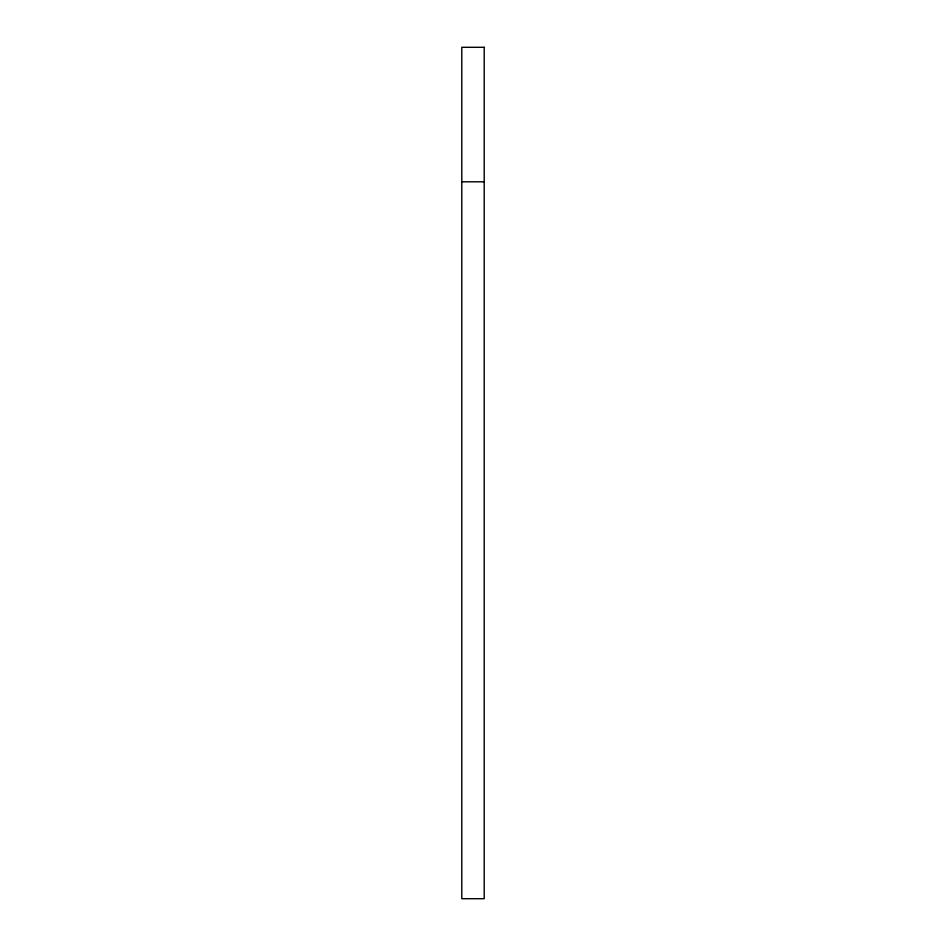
<?xml version="1.0" encoding="UTF-8"?>
<svg xmlns="http://www.w3.org/2000/svg" width="946" height="946" viewBox="0 0 946 946"><rect width="100%" height="100%" fill="white"/><g stroke="black" fill="none" stroke-linecap="round" stroke-linejoin="round"><path stroke-width="1.42" d="M461.79 181.798L484.21 181.798M484.21 47.3L461.79 47.3L461.79 898.7L484.21 898.7L484.21 47.3"/></g></svg>
